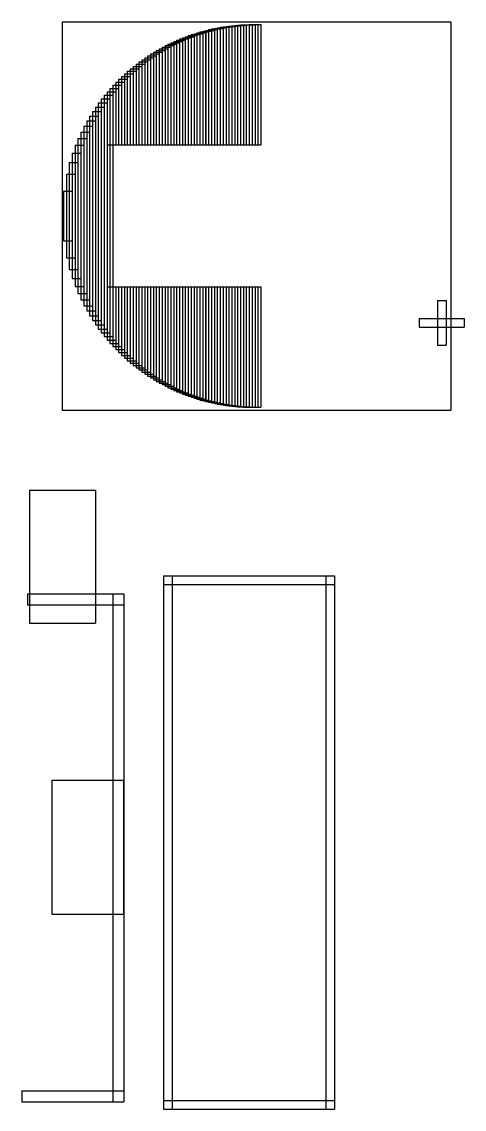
# Model space of a CAD drawing. Header units: metres. Extents: x 0 to 5834, y -4040 to 50.
# Drawn here: x 4561 to 4801, y -2144 to -1553 of the extents above; entities that cross this region are included whole.
import ezdxf

# ---------------------------------------------------------------- set-up
doc = ezdxf.new("R2010")
doc.units = ezdxf.units.M

msp = doc.modelspace()

# ---------------------------------------------------------------- linework, layer by layer
at = {"layer": '1'}
for p, q in [((4583.130394, -1553.23622), (4794.154016, -1553.23622)), ((4583.130394, -1553.23622), (4583.130394, -1764.259843)), ((4794.154016, -1553.23622), (4794.154016, -1764.259843)), ((4654.744567, -1559.732283), (4659.468976, -1559.732283)), ((4654.744567, -1559.732283), (4654.744567, -1620.165354)), ((4656.31937, -1559.220472), (4661.04378, -1559.220472)), ((4656.31937, -1559.220472), (4656.31937, -1620.165354)), ((4657.894173, -1558.748031), (4662.618583, -1558.748031)), ((4657.894173, -1558.748031), (4657.894173, -1620.165354)), ((4659.468976, -1559.732283), (4659.468976, -1620.165354)), ((4659.508346, -1558.314961), (4664.232756, -1558.314961)), ((4659.508346, -1558.314961), (4659.508346, -1620.165354)), ((4661.04378, -1559.220472), (4661.04378, -1620.165354)), ((4661.08315, -1557.92126), (4665.807559, -1557.92126)), ((4661.08315, -1557.92126), (4661.08315, -1620.165354)), ((4662.618583, -1558.748031), (4662.618583, -1620.165354)), ((4662.657953, -1557.527559), (4667.382362, -1557.527559)), ((4662.657953, -1557.527559), (4662.657953, -1620.165354)), ((4664.232756, -1557.173228), (4668.957165, -1557.173228)), ((4664.232756, -1557.173228), (4664.232756, -1620.165354)), ((4664.232756, -1558.314961), (4664.232756, -1620.165354)), ((4665.807559, -1556.858268), (4670.531969, -1556.858268)), ((4665.807559, -1556.858268), (4665.807559, -1620.165354)), ((4665.807559, -1557.92126), (4665.807559, -1620.165354)), ((4667.382362, -1556.543307), (4672.106772, -1556.543307)), ((4667.382362, -1556.543307), (4667.382362, -1620.165354)), ((4667.382362, -1557.527559), (4667.382362, -1620.165354)), ((4668.957165, -1556.267717), (4673.681575, -1556.267717)), ((4668.957165, -1556.267717), (4668.957165, -1620.165354)), ((4668.957165, -1557.173228), (4668.957165, -1620.165354)), ((4670.531969, -1555.992126), (4675.256378, -1555.992126)), ((4670.531969, -1555.992126), (4670.531969, -1620.165354)), ((4670.531969, -1556.858268), (4670.531969, -1620.165354)), ((4672.106772, -1555.755906), (4676.831181, -1555.755906)), ((4672.106772, -1555.755906), (4672.106772, -1620.165354)), ((4672.106772, -1556.543307), (4672.106772, -1620.165354)), ((4673.681575, -1555.559055), (4678.405984, -1555.559055)), ((4673.681575, -1555.559055), (4673.681575, -1620.165354)), ((4673.681575, -1556.267717), (4673.681575, -1620.165354)), ((4675.256378, -1555.401575), (4679.980787, -1555.401575)), ((4675.256378, -1555.401575), (4675.256378, -1620.165354)), ((4675.256378, -1555.992126), (4675.256378, -1620.165354)), ((4676.831181, -1555.244094), (4681.555591, -1555.244094)), ((4676.831181, -1555.244094), (4676.831181, -1620.165354)), ((4676.831181, -1555.755906), (4676.831181, -1620.165354)), ((4678.405984, -1555.086614), (4683.130394, -1555.086614)), ((4678.405984, -1555.086614), (4678.405984, -1620.165354)), ((4678.405984, -1555.559055), (4678.405984, -1620.165354)), ((4679.980787, -1554.968504), (4684.705197, -1554.968504)), ((4679.980787, -1554.968504), (4679.980787, -1620.165354)), ((4679.980787, -1555.401575), (4679.980787, -1620.165354)), ((4681.555591, -1554.889764), (4686.28, -1554.889764)), ((4681.555591, -1554.889764), (4681.555591, -1620.165354)), ((4681.555591, -1555.244094), (4681.555591, -1620.165354)), ((4683.130394, -1554.850394), (4687.854803, -1554.850394)), ((4683.130394, -1554.850394), (4683.130394, -1620.165354)), ((4683.130394, -1555.086614), (4683.130394, -1620.165354)), ((4684.705197, -1554.811024), (4689.429606, -1554.811024)), ((4684.705197, -1554.811024), (4684.705197, -1620.165354)), ((4684.705197, -1554.968504), (4684.705197, -1620.165354)), ((4686.28, -1554.811024), (4691.004409, -1554.811024)), ((4686.28, -1554.811024), (4686.28, -1620.165354)), ((4686.28, -1554.889764), (4686.28, -1620.165354)), ((4687.854803, -1554.850394), (4687.854803, -1620.165354)), ((4689.429606, -1554.811024), (4689.429606, -1620.165354)), ((4691.004409, -1554.811024), (4691.004409, -1620.165354)), ((4640.571339, -1565.440945), (4645.295748, -1565.440945)), ((4640.571339, -1565.440945), (4640.571339, -1620.165354)), ((4642.146142, -1564.692913), (4646.870551, -1564.692913)), ((4642.146142, -1564.692913), (4642.146142, -1620.165354)), ((4643.720945, -1563.944882), (4648.445354, -1563.944882)), ((4643.720945, -1563.944882), (4643.720945, -1620.165354)), ((4645.295748, -1563.275591), (4650.020157, -1563.275591)), ((4645.295748, -1563.275591), (4645.295748, -1620.165354)), ((4645.295748, -1565.440945), (4645.295748, -1620.165354)), ((4646.870551, -1562.606299), (4651.594961, -1562.606299)), ((4646.870551, -1562.606299), (4646.870551, -1620.165354)), ((4646.870551, -1564.692913), (4646.870551, -1620.165354)), ((4648.445354, -1561.976378), (4653.169764, -1561.976378)), ((4648.445354, -1561.976378), (4648.445354, -1620.165354)), ((4648.445354, -1563.944882), (4648.445354, -1620.165354)), ((4650.020157, -1561.346457), (4654.744567, -1561.346457)), ((4650.020157, -1561.346457), (4650.020157, -1620.165354)), ((4650.020157, -1563.275591), (4650.020157, -1620.165354)), ((4651.594961, -1560.795276), (4656.31937, -1560.795276)), ((4651.594961, -1560.795276), (4651.594961, -1620.165354)), ((4651.594961, -1562.606299), (4651.594961, -1620.165354)), ((4653.169764, -1560.244094), (4657.894173, -1560.244094)), ((4653.169764, -1560.244094), (4653.169764, -1620.165354)), ((4653.169764, -1561.976378), (4653.169764, -1620.165354)), ((4654.744567, -1561.346457), (4654.744567, -1620.165354)), ((4656.31937, -1560.795276), (4656.31937, -1620.165354)), ((4657.894173, -1560.244094), (4657.894173, -1620.165354)), ((4631.12252, -1570.755906), (4635.846929, -1570.755906)), ((4631.12252, -1570.755906), (4631.12252, -1620.165354)), ((4632.697323, -1569.771654), (4637.421732, -1569.771654)), ((4632.697323, -1569.771654), (4632.697323, -1620.165354)), ((4634.272126, -1568.826772), (4638.996535, -1568.826772)), ((4634.272126, -1568.826772), (4634.272126, -1620.165354)), ((4635.846929, -1567.92126), (4640.571339, -1567.92126)), ((4635.846929, -1567.92126), (4635.846929, -1620.165354)), ((4635.846929, -1570.755906), (4635.846929, -1620.165354)), ((4637.421732, -1567.094488), (4642.146142, -1567.094488)), ((4637.421732, -1567.094488), (4637.421732, -1620.165354)), ((4637.421732, -1569.771654), (4637.421732, -1620.165354)), ((4638.996535, -1566.228346), (4643.720945, -1566.228346)), ((4638.996535, -1566.228346), (4638.996535, -1620.165354)), ((4638.996535, -1568.826772), (4638.996535, -1620.165354)), ((4640.571339, -1567.92126), (4640.571339, -1620.165354)), ((4642.146142, -1567.094488), (4642.146142, -1620.165354)), ((4643.720945, -1566.228346), (4643.720945, -1620.165354)), ((4621.673701, -1577.488189), (4626.39811, -1577.488189)), ((4621.673701, -1577.488189), (4621.673701, -1620.165354)), ((4623.248504, -1576.267717), (4627.972913, -1576.267717)), ((4623.248504, -1576.267717), (4623.248504, -1620.165354)), ((4624.823307, -1575.086614), (4629.547717, -1575.086614)), ((4624.823307, -1575.086614), (4624.823307, -1620.165354)), ((4626.39811, -1573.905512), (4631.12252, -1573.905512)), ((4626.39811, -1573.905512), (4626.39811, -1620.165354)), ((4626.39811, -1577.488189), (4626.39811, -1620.165354)), ((4627.972913, -1572.84252), (4632.697323, -1572.84252)), ((4627.972913, -1572.84252), (4627.972913, -1620.165354)), ((4627.972913, -1576.267717), (4627.972913, -1620.165354)), ((4629.547717, -1571.779528), (4634.272126, -1571.779528)), ((4629.547717, -1571.779528), (4629.547717, -1620.165354)), ((4629.547717, -1575.086614), (4629.547717, -1620.165354)), ((4631.12252, -1573.905512), (4631.12252, -1620.165354)), ((4632.697323, -1572.84252), (4632.697323, -1620.165354)), ((4634.272126, -1571.779528), (4634.272126, -1620.165354)), ((4615.374488, -1583), (4620.098898, -1583)), ((4615.374488, -1583), (4615.374488, -1620.165354)), ((4616.949291, -1581.543307), (4621.673701, -1581.543307)), ((4616.949291, -1581.543307), (4616.949291, -1620.165354)), ((4618.524094, -1580.125984), (4623.248504, -1580.125984)), ((4618.524094, -1580.125984), (4618.524094, -1620.165354)), ((4620.098898, -1578.787402), (4624.823307, -1578.787402)), ((4620.098898, -1578.787402), (4620.098898, -1620.165354)), ((4620.098898, -1583), (4620.098898, -1620.165354)), ((4621.673701, -1581.543307), (4621.673701, -1620.165354)), ((4623.248504, -1580.125984), (4623.248504, -1620.165354)), ((4624.823307, -1578.787402), (4624.823307, -1620.165354)), ((4610.650079, -1587.76378), (4615.374488, -1587.76378)), ((4610.650079, -1587.76378), (4610.650079, -1620.165354)), ((4612.224882, -1586.110236), (4616.949291, -1586.110236)), ((4612.224882, -1586.110236), (4612.224882, -1620.165354)), ((4613.799685, -1584.496063), (4618.524094, -1584.496063)), ((4613.799685, -1584.496063), (4613.799685, -1620.165354)), ((4615.374488, -1587.76378), (4615.374488, -1620.165354)), ((4616.949291, -1586.110236), (4616.949291, -1620.165354)), ((4618.524094, -1584.496063), (4618.524094, -1620.165354)), ((4604.350866, -1595.204724), (4609.075276, -1595.204724)), ((4604.350866, -1595.204724), (4604.350866, -1722.291339)), ((4605.925669, -1593.19685), (4610.650079, -1593.19685)), ((4605.925669, -1593.19685), (4605.925669, -1724.299213)), ((4607.500472, -1591.307087), (4612.224882, -1591.307087)), ((4607.500472, -1591.307087), (4607.500472, -1620.165354)), ((4609.075276, -1589.496063), (4613.799685, -1589.496063)), ((4609.075276, -1589.496063), (4609.075276, -1620.165354)), ((4609.075276, -1595.204724), (4609.075276, -1722.291339)), ((4610.650079, -1593.19685), (4610.650079, -1724.299213)), ((4612.224882, -1591.307087), (4612.224882, -1620.165354)), ((4613.799685, -1589.496063), (4613.799685, -1620.165354)), ((4601.20126, -1599.574803), (4605.925669, -1599.574803)), ((4601.20126, -1599.574803), (4601.20126, -1717.92126)), ((4602.776063, -1597.330709), (4607.500472, -1597.330709)), ((4602.776063, -1597.330709), (4602.776063, -1720.165354)), ((4605.925669, -1599.574803), (4605.925669, -1717.92126)), ((4607.500472, -1597.330709), (4607.500472, -1720.165354)), ((4598.051654, -1604.456693), (4602.776063, -1604.456693)), ((4598.051654, -1604.456693), (4598.051654, -1713.03937)), ((4599.626457, -1601.937008), (4604.350866, -1601.937008)), ((4599.626457, -1601.937008), (4599.626457, -1715.559055)), ((4602.776063, -1604.456693), (4602.776063, -1713.03937)), ((4604.350866, -1601.937008), (4604.350866, -1715.559055)), ((4594.902047, -1610.007874), (4599.626457, -1610.007874)), ((4594.902047, -1610.007874), (4594.902047, -1707.488189)), ((4596.47685, -1607.133858), (4601.20126, -1607.133858)), ((4596.47685, -1607.133858), (4596.47685, -1710.362205)), ((4599.626457, -1610.007874), (4599.626457, -1707.488189)), ((4601.20126, -1607.133858), (4601.20126, -1710.362205)), ((4591.752441, -1616.582677), (4596.47685, -1616.582677)), ((4591.752441, -1616.582677), (4591.752441, -1700.913386)), ((4593.327244, -1613.15748), (4598.051654, -1613.15748)), ((4593.327244, -1613.15748), (4593.327244, -1704.338583)), ((4596.47685, -1616.582677), (4596.47685, -1700.913386)), ((4598.051654, -1613.15748), (4598.051654, -1704.338583)), ((4588.602835, -1624.692913), (4593.327244, -1624.692913)), ((4588.602835, -1624.692913), (4588.602835, -1692.80315)), ((4590.177638, -1620.362205), (4594.902047, -1620.362205)), ((4590.177638, -1620.362205), (4590.177638, -1697.133858)), ((4593.327244, -1624.692913), (4593.327244, -1692.80315)), ((4594.902047, -1620.362205), (4594.902047, -1697.133858)), ((4607.500472, -1620.165354), (4612.224882, -1620.165354)), ((4609.075276, -1620.165354), (4613.799685, -1620.165354)), ((4610.650079, -1620.165354), (4615.374488, -1620.165354)), ((4612.224882, -1620.165354), (4616.949291, -1620.165354)), ((4613.799685, -1620.165354), (4618.524094, -1620.165354)), ((4615.374488, -1620.165354), (4620.098898, -1620.165354)), ((4616.949291, -1620.165354), (4621.673701, -1620.165354)), ((4618.524094, -1620.165354), (4623.248504, -1620.165354)), ((4620.098898, -1620.165354), (4624.823307, -1620.165354)), ((4621.673701, -1620.165354), (4626.39811, -1620.165354)), ((4623.248504, -1620.165354), (4627.972913, -1620.165354)), ((4624.823307, -1620.165354), (4629.547717, -1620.165354)), ((4626.39811, -1620.165354), (4631.12252, -1620.165354)), ((4627.972913, -1620.165354), (4632.697323, -1620.165354)), ((4629.547717, -1620.165354), (4634.272126, -1620.165354)), ((4631.12252, -1620.165354), (4635.846929, -1620.165354)), ((4632.697323, -1620.165354), (4637.421732, -1620.165354)), ((4634.272126, -1620.165354), (4638.996535, -1620.165354)), ((4635.846929, -1620.165354), (4640.571339, -1620.165354)), ((4637.421732, -1620.165354), (4642.146142, -1620.165354)), ((4638.996535, -1620.165354), (4643.720945, -1620.165354)), ((4640.571339, -1620.165354), (4645.295748, -1620.165354)), ((4642.146142, -1620.165354), (4646.870551, -1620.165354)), ((4643.720945, -1620.165354), (4648.445354, -1620.165354)), ((4645.295748, -1620.165354), (4650.020157, -1620.165354)), ((4646.870551, -1620.165354), (4651.594961, -1620.165354)), ((4648.445354, -1620.165354), (4653.169764, -1620.165354)), ((4650.020157, -1620.165354), (4654.744567, -1620.165354)), ((4651.594961, -1620.165354), (4656.31937, -1620.165354)), ((4653.169764, -1620.165354), (4657.894173, -1620.165354)), ((4654.744567, -1620.165354), (4659.468976, -1620.165354)), ((4656.31937, -1620.165354), (4661.04378, -1620.165354)), ((4657.894173, -1620.165354), (4662.618583, -1620.165354)), ((4659.508346, -1620.165354), (4664.232756, -1620.165354)), ((4661.08315, -1620.165354), (4665.807559, -1620.165354)), ((4662.657953, -1620.165354), (4667.382362, -1620.165354)), ((4664.232756, -1620.165354), (4668.957165, -1620.165354)), ((4665.807559, -1620.165354), (4670.531969, -1620.165354)), ((4667.382362, -1620.165354), (4672.106772, -1620.165354)), ((4668.957165, -1620.165354), (4673.681575, -1620.165354)), ((4670.531969, -1620.165354), (4675.256378, -1620.165354)), ((4672.106772, -1620.165354), (4676.831181, -1620.165354)), ((4673.681575, -1620.165354), (4678.405984, -1620.165354)), ((4675.256378, -1620.165354), (4679.980787, -1620.165354)), ((4676.831181, -1620.165354), (4681.555591, -1620.165354)), ((4678.405984, -1620.165354), (4683.130394, -1620.165354)), ((4679.980787, -1620.165354), (4684.705197, -1620.165354)), ((4681.555591, -1620.165354), (4686.28, -1620.165354)), ((4683.130394, -1620.165354), (4687.854803, -1620.165354)), ((4684.705197, -1620.165354), (4689.429606, -1620.165354)), ((4686.28, -1620.165354), (4691.004409, -1620.165354)), ((4587.028031, -1629.732283), (4591.752441, -1629.732283)), ((4587.028031, -1629.732283), (4587.028031, -1687.76378)), ((4591.752441, -1629.732283), (4591.752441, -1687.76378)), ((4585.453228, -1635.992126), (4590.177638, -1635.992126)), ((4585.453228, -1635.992126), (4585.453228, -1681.503937)), ((4590.177638, -1635.992126), (4590.177638, -1681.503937)), ((4583.878425, -1645.204724), (4588.602835, -1645.204724)), ((4583.878425, -1645.204724), (4583.878425, -1672.291339)), ((4588.602835, -1645.204724), (4588.602835, -1672.291339)), ((4583.878425, -1672.291339), (4588.602835, -1672.291339)), ((4585.453228, -1681.503937), (4590.177638, -1681.503937)), ((4587.028031, -1687.76378), (4591.752441, -1687.76378)), ((4588.602835, -1692.80315), (4593.327244, -1692.80315)), ((4590.177638, -1697.133858), (4594.902047, -1697.133858)), ((4591.752441, -1700.913386), (4596.47685, -1700.913386)), ((4607.500472, -1697.330709), (4612.224882, -1697.330709)), ((4607.500472, -1697.330709), (4607.500472, -1726.188976)), ((4609.075276, -1697.330709), (4613.799685, -1697.330709)), ((4609.075276, -1697.330709), (4609.075276, -1728)), ((4610.650079, -1697.330709), (4615.374488, -1697.330709)), ((4610.650079, -1697.330709), (4610.650079, -1729.732283)), ((4612.224882, -1697.330709), (4616.949291, -1697.330709)), ((4612.224882, -1697.330709), (4612.224882, -1731.385827)), ((4612.224882, -1697.330709), (4612.224882, -1726.188976)), ((4613.799685, -1697.330709), (4618.524094, -1697.330709)), ((4613.799685, -1697.330709), (4613.799685, -1733)), ((4613.799685, -1697.330709), (4613.799685, -1728)), ((4615.374488, -1697.330709), (4615.374488, -1729.732283)), ((4615.374488, -1697.330709), (4620.098898, -1697.330709)), ((4615.374488, -1697.330709), (4615.374488, -1734.496063)), ((4616.949291, -1697.330709), (4616.949291, -1731.385827)), ((4616.949291, -1697.330709), (4621.673701, -1697.330709)), ((4616.949291, -1697.330709), (4616.949291, -1735.952756)), ((4618.524094, -1697.330709), (4618.524094, -1733)), ((4618.524094, -1697.330709), (4623.248504, -1697.330709)), ((4618.524094, -1697.330709), (4618.524094, -1737.370079)), ((4620.098898, -1697.330709), (4620.098898, -1734.496063)), ((4620.098898, -1697.330709), (4624.823307, -1697.330709)), ((4620.098898, -1697.330709), (4620.098898, -1738.708661)), ((4621.673701, -1697.330709), (4626.39811, -1697.330709)), ((4621.673701, -1697.330709), (4621.673701, -1740.007874)), ((4621.673701, -1697.330709), (4621.673701, -1735.952756)), ((4623.248504, -1697.330709), (4627.972913, -1697.330709)), ((4623.248504, -1697.330709), (4623.248504, -1741.228346)), ((4623.248504, -1697.330709), (4623.248504, -1737.370079)), ((4624.823307, -1697.330709), (4629.547717, -1697.330709)), ((4624.823307, -1697.330709), (4624.823307, -1742.409449)), ((4624.823307, -1697.330709), (4624.823307, -1738.708661)), ((4626.39811, -1697.330709), (4626.39811, -1740.007874)), ((4626.39811, -1697.330709), (4631.12252, -1697.330709)), ((4626.39811, -1697.330709), (4626.39811, -1743.590551)), ((4627.972913, -1697.330709), (4627.972913, -1741.228346)), ((4627.972913, -1697.330709), (4632.697323, -1697.330709)), ((4627.972913, -1697.330709), (4627.972913, -1744.653543)), ((4629.547717, -1697.330709), (4629.547717, -1742.409449)), ((4629.547717, -1697.330709), (4634.272126, -1697.330709)), ((4629.547717, -1697.330709), (4629.547717, -1745.716535)), ((4631.12252, -1697.330709), (4631.12252, -1743.590551)), ((4631.12252, -1697.330709), (4635.846929, -1697.330709)), ((4631.12252, -1697.330709), (4631.12252, -1746.740157)), ((4632.697323, -1697.330709), (4632.697323, -1744.653543)), ((4632.697323, -1697.330709), (4637.421732, -1697.330709)), ((4632.697323, -1697.330709), (4632.697323, -1747.724409)), ((4634.272126, -1697.330709), (4634.272126, -1745.716535)), ((4634.272126, -1697.330709), (4638.996535, -1697.330709)), ((4634.272126, -1697.330709), (4634.272126, -1748.669291)), ((4635.846929, -1697.330709), (4640.571339, -1697.330709)), ((4635.846929, -1697.330709), (4635.846929, -1749.574803)), ((4635.846929, -1697.330709), (4635.846929, -1746.740157)), ((4637.421732, -1697.330709), (4637.421732, -1747.724409)), ((4637.421732, -1697.330709), (4642.146142, -1697.330709)), ((4637.421732, -1697.330709), (4637.421732, -1750.401575)), ((4638.996535, -1697.330709), (4643.720945, -1697.330709)), ((4638.996535, -1697.330709), (4638.996535, -1751.267717)), ((4638.996535, -1697.330709), (4638.996535, -1748.669291)), ((4640.571339, -1697.330709), (4645.295748, -1697.330709)), ((4640.571339, -1697.330709), (4640.571339, -1752.055118)), ((4640.571339, -1697.330709), (4640.571339, -1749.574803)), ((4642.146142, -1697.330709), (4646.870551, -1697.330709)), ((4642.146142, -1697.330709), (4642.146142, -1752.80315)), ((4642.146142, -1697.330709), (4642.146142, -1750.401575)), ((4643.720945, -1697.330709), (4643.720945, -1751.267717)), ((4643.720945, -1697.330709), (4648.445354, -1697.330709)), ((4643.720945, -1697.330709), (4643.720945, -1753.551181)), ((4645.295748, -1697.330709), (4645.295748, -1752.055118)), ((4645.295748, -1697.330709), (4650.020157, -1697.330709)), ((4645.295748, -1697.330709), (4645.295748, -1754.220472)), ((4646.870551, -1697.330709), (4646.870551, -1752.80315)), ((4646.870551, -1697.330709), (4651.594961, -1697.330709)), ((4646.870551, -1697.330709), (4646.870551, -1754.889764)), ((4648.445354, -1697.330709), (4653.169764, -1697.330709)), ((4648.445354, -1697.330709), (4648.445354, -1755.519685)), ((4648.445354, -1697.330709), (4648.445354, -1753.551181)), ((4650.020157, -1697.330709), (4654.744567, -1697.330709)), ((4650.020157, -1697.330709), (4650.020157, -1756.149606)), ((4650.020157, -1697.330709), (4650.020157, -1754.220472)), ((4651.594961, -1697.330709), (4656.31937, -1697.330709)), ((4651.594961, -1697.330709), (4651.594961, -1756.700787)), ((4651.594961, -1697.330709), (4651.594961, -1754.889764)), ((4653.169764, -1697.330709), (4653.169764, -1755.519685)), ((4653.169764, -1697.330709), (4657.894173, -1697.330709)), ((4653.169764, -1697.330709), (4653.169764, -1757.251969)), ((4654.744567, -1697.330709), (4654.744567, -1756.149606)), ((4654.744567, -1697.330709), (4659.468976, -1697.330709)), ((4654.744567, -1697.330709), (4654.744567, -1757.76378)), ((4656.31937, -1697.330709), (4656.31937, -1756.700787)), ((4656.31937, -1697.330709), (4661.04378, -1697.330709)), ((4656.31937, -1697.330709), (4656.31937, -1758.275591)), ((4657.894173, -1697.330709), (4662.618583, -1697.330709)), ((4657.894173, -1697.330709), (4657.894173, -1758.748031)), ((4657.894173, -1697.330709), (4657.894173, -1757.251969)), ((4659.468976, -1697.330709), (4659.468976, -1757.76378)), ((4659.508346, -1697.330709), (4664.232756, -1697.330709)), ((4659.508346, -1697.330709), (4659.508346, -1759.181102)), ((4661.04378, -1697.330709), (4661.04378, -1758.275591)), ((4661.08315, -1697.330709), (4665.807559, -1697.330709)), ((4661.08315, -1697.330709), (4661.08315, -1759.574803)), ((4662.618583, -1697.330709), (4662.618583, -1758.748031)), ((4662.657953, -1697.330709), (4667.382362, -1697.330709)), ((4662.657953, -1697.330709), (4662.657953, -1759.968504)), ((4664.232756, -1697.330709), (4664.232756, -1759.181102)), ((4664.232756, -1697.330709), (4668.957165, -1697.330709)), ((4664.232756, -1697.330709), (4664.232756, -1760.322835)), ((4665.807559, -1697.330709), (4665.807559, -1759.574803)), ((4665.807559, -1697.330709), (4670.531969, -1697.330709)), ((4665.807559, -1697.330709), (4665.807559, -1760.637795)), ((4667.382362, -1697.330709), (4667.382362, -1759.968504)), ((4667.382362, -1697.330709), (4672.106772, -1697.330709)), ((4667.382362, -1697.330709), (4667.382362, -1760.952756)), ((4668.957165, -1697.330709), (4668.957165, -1760.322835)), ((4668.957165, -1697.330709), (4673.681575, -1697.330709)), ((4668.957165, -1697.330709), (4668.957165, -1761.228346)), ((4670.531969, -1697.330709), (4675.256378, -1697.330709)), ((4670.531969, -1697.330709), (4670.531969, -1761.503937)), ((4670.531969, -1697.330709), (4670.531969, -1760.637795)), ((4672.106772, -1697.330709), (4676.831181, -1697.330709)), ((4672.106772, -1697.330709), (4672.106772, -1761.740157)), ((4672.106772, -1697.330709), (4672.106772, -1760.952756)), ((4673.681575, -1697.330709), (4673.681575, -1761.228346)), ((4673.681575, -1697.330709), (4678.405984, -1697.330709)), ((4673.681575, -1697.330709), (4673.681575, -1761.937008)), ((4675.256378, -1697.330709), (4675.256378, -1761.503937)), ((4675.256378, -1697.330709), (4679.980787, -1697.330709)), ((4675.256378, -1697.330709), (4675.256378, -1762.094488)), ((4676.831181, -1697.330709), (4676.831181, -1761.740157)), ((4676.831181, -1697.330709), (4681.555591, -1697.330709)), ((4676.831181, -1697.330709), (4676.831181, -1762.251969)), ((4678.405984, -1697.330709), (4683.130394, -1697.330709)), ((4678.405984, -1697.330709), (4678.405984, -1762.409449)), ((4678.405984, -1697.330709), (4678.405984, -1761.937008)), ((4679.980787, -1697.330709), (4684.705197, -1697.330709)), ((4679.980787, -1697.330709), (4679.980787, -1762.527559)), ((4679.980787, -1697.330709), (4679.980787, -1762.094488)), ((4681.555591, -1697.330709), (4686.28, -1697.330709)), ((4681.555591, -1697.330709), (4681.555591, -1762.606299)), ((4681.555591, -1697.330709), (4681.555591, -1762.251969)), ((4683.130394, -1697.330709), (4683.130394, -1762.409449)), ((4683.130394, -1697.330709), (4687.854803, -1697.330709)), ((4683.130394, -1697.330709), (4683.130394, -1762.645669)), ((4684.705197, -1697.330709), (4689.429606, -1697.330709)), ((4684.705197, -1697.330709), (4684.705197, -1762.685039)), ((4684.705197, -1697.330709), (4684.705197, -1762.527559)), ((4686.28, -1697.330709), (4686.28, -1762.606299)), ((4686.28, -1697.330709), (4691.004409, -1697.330709)), ((4686.28, -1697.330709), (4686.28, -1762.685039)), ((4687.854803, -1697.330709), (4687.854803, -1762.645669)), ((4689.429606, -1697.330709), (4689.429606, -1762.685039)), ((4691.004409, -1697.330709), (4691.004409, -1762.685039)), ((4593.327244, -1704.338583), (4598.051654, -1704.338583)), ((4594.902047, -1707.488189), (4599.626457, -1707.488189)), ((4786.861693, -1704.614173), (4791.586102, -1704.614173)), ((4786.861693, -1704.614173), (4786.861693, -1729.023622)), ((4791.586102, -1704.614173), (4791.586102, -1729.023622)), ((4596.47685, -1710.362205), (4601.20126, -1710.362205)), ((4598.051654, -1713.03937), (4602.776063, -1713.03937)), ((4599.626457, -1715.559055), (4604.350866, -1715.559055)), ((4601.20126, -1717.92126), (4605.925669, -1717.92126)), ((4777.019173, -1714.456693), (4801.428622, -1714.456693)), ((4777.019173, -1714.456693), (4777.019173, -1719.181102)), ((4777.019173, -1719.181102), (4801.428622, -1719.181102)), ((4801.428622, -1714.456693), (4801.428622, -1719.181102)), ((4602.776063, -1720.165354), (4607.500472, -1720.165354)), ((4604.350866, -1722.291339), (4609.075276, -1722.291339)), ((4605.925669, -1724.299213), (4610.650079, -1724.299213)), ((4607.500472, -1726.188976), (4612.224882, -1726.188976)), ((4609.075276, -1728), (4613.799685, -1728)), ((4610.650079, -1729.732283), (4615.374488, -1729.732283)), ((4786.861693, -1729.023622), (4791.586102, -1729.023622)), ((4612.224882, -1731.385827), (4616.949291, -1731.385827)), ((4613.799685, -1733), (4618.524094, -1733)), ((4615.374488, -1734.496063), (4620.098898, -1734.496063)), ((4616.949291, -1735.952756), (4621.673701, -1735.952756)), ((4618.524094, -1737.370079), (4623.248504, -1737.370079)), ((4620.098898, -1738.708661), (4624.823307, -1738.708661)), ((4621.673701, -1740.007874), (4626.39811, -1740.007874)), ((4623.248504, -1741.228346), (4627.972913, -1741.228346)), ((4624.823307, -1742.409449), (4629.547717, -1742.409449)), ((4626.39811, -1743.590551), (4631.12252, -1743.590551)), ((4627.972913, -1744.653543), (4632.697323, -1744.653543)), ((4629.547717, -1745.716535), (4634.272126, -1745.716535)), ((4631.12252, -1746.740157), (4635.846929, -1746.740157)), ((4632.697323, -1747.724409), (4637.421732, -1747.724409)), ((4634.272126, -1748.669291), (4638.996535, -1748.669291)), ((4635.846929, -1749.574803), (4640.571339, -1749.574803)), ((4637.421732, -1750.401575), (4642.146142, -1750.401575)), ((4638.996535, -1751.267717), (4643.720945, -1751.267717)), ((4640.571339, -1752.055118), (4645.295748, -1752.055118)), ((4642.146142, -1752.80315), (4646.870551, -1752.80315)), ((4643.720945, -1753.551181), (4648.445354, -1753.551181)), ((4645.295748, -1754.220472), (4650.020157, -1754.220472)), ((4646.870551, -1754.889764), (4651.594961, -1754.889764)), ((4648.445354, -1755.519685), (4653.169764, -1755.519685)), ((4650.020157, -1756.149606), (4654.744567, -1756.149606)), ((4651.594961, -1756.700787), (4656.31937, -1756.700787)), ((4653.169764, -1757.251969), (4657.894173, -1757.251969)), ((4654.744567, -1757.76378), (4659.468976, -1757.76378)), ((4656.31937, -1758.275591), (4661.04378, -1758.275591)), ((4657.894173, -1758.748031), (4662.618583, -1758.748031)), ((4659.508346, -1759.181102), (4664.232756, -1759.181102)), ((4661.08315, -1759.574803), (4665.807559, -1759.574803)), ((4662.657953, -1759.968504), (4667.382362, -1759.968504)), ((4664.232756, -1760.322835), (4668.957165, -1760.322835)), ((4665.807559, -1760.637795), (4670.531969, -1760.637795)), ((4583.130394, -1764.259843), (4794.154016, -1764.259843)), ((4667.382362, -1760.952756), (4672.106772, -1760.952756)), ((4668.957165, -1761.228346), (4673.681575, -1761.228346)), ((4670.531969, -1761.503937), (4675.256378, -1761.503937)), ((4672.106772, -1761.740157), (4676.831181, -1761.740157)), ((4673.681575, -1761.937008), (4678.405984, -1761.937008)), ((4675.256378, -1762.094488), (4679.980787, -1762.094488)), ((4676.831181, -1762.251969), (4681.555591, -1762.251969)), ((4678.405984, -1762.409449), (4683.130394, -1762.409449)), ((4679.980787, -1762.527559), (4684.705197, -1762.527559)), ((4681.555591, -1762.606299), (4686.28, -1762.606299)), ((4683.130394, -1762.645669), (4687.854803, -1762.645669)), ((4684.705197, -1762.685039), (4689.429606, -1762.685039)), ((4686.28, -1762.685039), (4691.004409, -1762.685039)), ((4565.434961, -1807.69685), (4601.336732, -1807.69685)), ((4565.434961, -1807.69685), (4565.434961, -1879.940945)), ((4601.336732, -1807.69685), (4601.336732, -1879.940945)), ((4638.102362, -1854.311024), (4642.826772, -1854.311024)), ((4638.102362, -1854.311024), (4638.102362, -2144.074803)), ((4638.102362, -1854.311024), (4731.015748, -1854.311024)), ((4638.102362, -1854.311024), (4638.102362, -1859.035433)), ((4642.826772, -1854.311024), (4642.826772, -2144.074803)), ((4726.291339, -1854.311024), (4731.015748, -1854.311024)), ((4726.291339, -1854.311024), (4726.291339, -2144.074803)), ((4731.015748, -1854.311024), (4731.015748, -2144.074803)), ((4731.015748, -1854.311024), (4731.015748, -1859.035433)), ((4638.102362, -1859.035433), (4731.015748, -1859.035433)), ((4564.261417, -1864.086614), (4616.661417, -1864.086614)), ((4564.261417, -1864.086614), (4564.261417, -1870.086614)), ((4610.661417, -1864.086614), (4616.661417, -1864.086614)), ((4610.661417, -1864.086614), (4610.661417, -2140.086614)), ((4616.661417, -1864.086614), (4616.661417, -1870.086614)), ((4616.661417, -1864.086614), (4616.661417, -2140.086614)), ((4564.261417, -1870.086614), (4616.661417, -1870.086614)), ((4565.434961, -1879.940945), (4601.336732, -1879.940945)), ((4577.527047, -1965.327402), (4616.451969, -1965.327402)), ((4577.527047, -1965.327402), (4577.527047, -2038.048819)), ((4616.451969, -1965.327402), (4616.451969, -2038.048819)), ((4577.527047, -2038.048819), (4616.451969, -2038.048819)), ((4561.227677, -2134.086614), (4616.661417, -2134.086614)), ((4561.227677, -2134.086614), (4561.227677, -2140.086614)), ((4616.661417, -2134.086614), (4616.661417, -2140.086614)), ((4561.227677, -2140.086614), (4616.661417, -2140.086614)), ((4610.661417, -2140.086614), (4616.661417, -2140.086614)), ((4638.102362, -2139.350394), (4731.015748, -2139.350394)), ((4638.102362, -2139.350394), (4638.102362, -2144.074803)), ((4638.102362, -2144.074803), (4642.826772, -2144.074803)), ((4638.102362, -2144.074803), (4731.015748, -2144.074803)), ((4726.291339, -2144.074803), (4731.015748, -2144.074803)), ((4731.015748, -2139.350394), (4731.015748, -2144.074803))]:
    msp.add_line(p, q, dxfattribs=at)

doc.saveas('drawing.dxf')
